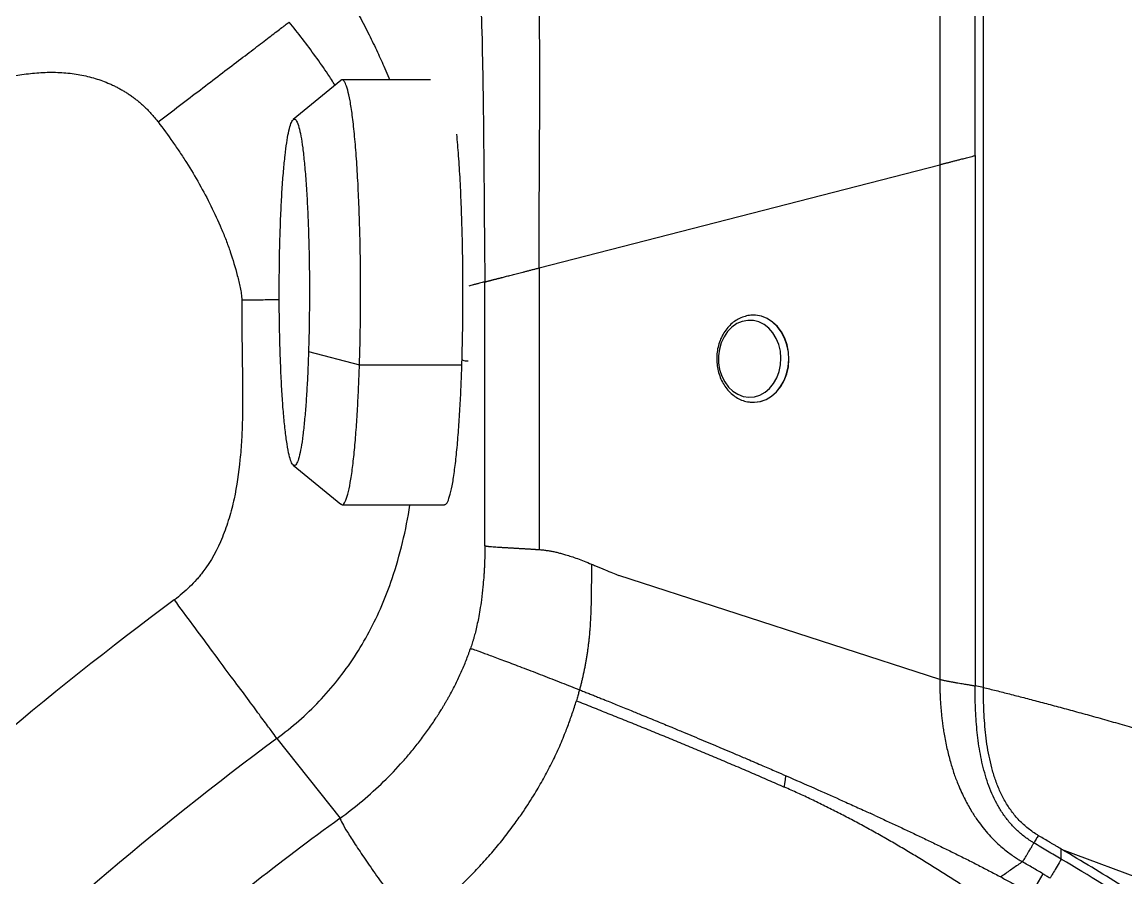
# Model space of a CAD drawing. Extents: x 398 to 508, y 623 to 782.
# Drawn here: x 478.29 to 490.96, y 679.11 to 688.94 of the extents above; entities that cross this region are included whole.
import ezdxf

# ---------------------------------------------------------------- set-up
doc = ezdxf.new("R2010")
doc.units = 0
doc.header["$MEASUREMENT"] = 0
doc.layers.add('GEOMETRY', color=2, linetype='Continuous', lineweight=25)

msp = doc.modelspace()

# ---------------------------------------------------------------- linework, layer by layer
at = {"layer": 'GEOMETRY'}
for p, q in [((489.233, 687.408), (489.233, 696.751)), ((489.328, 681.3), (489.328, 696.81)), ((481.95, 688.271), (481.405, 687.822)), ((482.981, 688.277), (481.965, 688.277)), ((489.233, 687.408), (489.233, 681.317)), ((484.228, 686.118), (488.827, 687.303)), ((488.827, 687.303), (488.827, 681.392)), ((484.228, 686.118), (484.228, 682.883)), ((483.605, 682.927), (483.605, 685.957)), ((486.689, 685.575), (486.687, 685.575)), ((481.58, 685.157), (482.165, 685.003)), ((482.165, 685.003), (483.341, 685.003)), ((486.663, 684.575), (486.687, 684.575)), ((486.687, 684.575), (486.689, 684.575)), ((481.405, 683.852), (481.95, 683.404)), ((481.965, 683.397), (483.141, 683.397)), ((488.827, 681.392), (485.143, 682.586)), ((489.328, 681.3), (489.233, 681.317)), ((481.218, 680.714), (481.942, 679.797)), ((488.082, 679.829), (488.028, 679.854)), ((490.222, 679.443), (494.065, 678.012)), ((490.222, 679.327), (490.222, 679.443)), ((490.012, 679.159), (489.878, 678.929))]:
    msp.add_line(p, q, dxfattribs=at)
at = {"layer": 'GEOMETRY', "flags": 128}
for points in [[(486.351, 685.328), (486.318, 685.259), (486.297, 685.185), (486.286, 685.107), (486.288, 685.027), (486.3, 684.95), (486.324, 684.876), (486.358, 684.809), (486.401, 684.75), (486.452, 684.702), (486.509, 684.666), (486.571, 684.642), (486.635, 684.633), (486.699, 684.638), (486.762, 684.657), (486.821, 684.689), (486.874, 684.734), (486.92, 684.79), (486.957, 684.855), (486.983, 684.927), (487, 685.003), (487.004, 685.082), (486.997, 685.161), (486.979, 685.237), (486.95, 685.308), (486.911, 685.371), (486.864, 685.424), (486.81, 685.467), (486.75, 685.497), (486.687, 685.513), (486.623, 685.515), (486.559, 685.503), (486.498, 685.478), (486.442, 685.439), (486.392, 685.388), (486.351, 685.328)], [(486.687, 684.575), (486.698, 684.575), (486.766, 684.584), (486.833, 684.608), (486.895, 684.644), (486.951, 684.694), (487, 684.754), (487.039, 684.823), (487.069, 684.9), (487.087, 684.982), (487.094, 685.066), (487.09, 685.151), (487.073, 685.233), (487.046, 685.311), (487.008, 685.382), (486.961, 685.444), (486.907, 685.496), (486.845, 685.535), (486.78, 685.562), (486.711, 685.574), (486.686, 685.575)], [(486.689, 684.575), (486.699, 684.575), (486.768, 684.584), (486.834, 684.608), (486.896, 684.644), (486.953, 684.694), (487.001, 684.754), (487.041, 684.823), (487.07, 684.9), (487.089, 684.982), (487.096, 685.066), (487.091, 685.151), (487.075, 685.233), (487.047, 685.311), (487.01, 685.382), (486.963, 685.444), (486.908, 685.496), (486.847, 685.535), (486.781, 685.562), (486.713, 685.574), (486.689, 685.575)]]:
    msp.add_lwpolyline(points, dxfattribs=at)
at = {"layer": 'GEOMETRY'}
for radius, end in [(40.06, 142.2695), (38.08, 142.3602)]:
    msp.add_arc((503.884, 650.114), radius, 126.5278, end, dxfattribs=at)
for points, knots in [([(488.827, 696.507), (488.827, 696.501), (488.827, 696.495), (488.827, 696.447), (488.827, 696.358), (488.827, 696.172), (488.827, 696.028), (488.827, 695.74), (488.827, 695.549), (488.827, 694.973), (488.827, 694.59), (488.827, 693.823), (488.827, 693.44), (488.827, 692.673), (488.827, 692.289), (488.827, 691.522), (488.827, 691.139), (488.827, 690.371), (488.827, 689.988), (488.827, 689.221), (488.827, 688.837), (488.827, 688.262), (488.827, 688.07), (488.827, 687.783), (488.827, 687.615), (488.827, 687.447), (488.827, 687.351), (488.827, 687.327), (488.827, 687.303)], [0, 0, 0, 0, 0.001953, 0.001953, 0.015625, 0.03125, 0.0625, 0.0625, 0.125, 0.125, 0.25, 0.25, 0.375, 0.375, 0.5, 0.5, 0.625, 0.625, 0.75, 0.75, 0.875, 0.875, 0.9375, 0.9375, 0.96875, 0.992188, 0.992188, 1, 1, 1, 1]), ([(482.589, 694.914), (482.595, 694.897), (482.608, 694.865), (482.627, 694.816), (482.645, 694.768), (482.663, 694.72), (482.68, 694.672), (482.698, 694.623), (482.715, 694.576), (482.731, 694.528), (482.748, 694.48), (482.764, 694.433), (482.78, 694.386), (482.795, 694.339), (482.811, 694.292), (482.826, 694.245), (482.84, 694.199), (482.855, 694.152), (482.869, 694.106), (482.883, 694.06), (482.897, 694.015), (482.91, 693.969), (482.923, 693.924), (482.957, 693.806), (483.009, 693.615), (483.076, 693.348), (483.137, 693.076), (483.199, 692.779), (483.259, 692.454), (483.316, 692.1), (483.368, 691.733), (483.414, 691.354), (483.453, 690.963), (483.491, 690.513), (483.525, 689.998), (483.551, 689.444), (483.57, 688.863), (483.581, 688.353), (483.587, 687.915), (483.59, 687.61), (483.592, 687.379), (483.594, 687.221), (483.595, 687.099), (483.595, 686.992), (483.596, 686.875), (483.597, 686.761), (483.598, 686.65), (483.599, 686.542), (483.6, 686.437), (483.601, 686.335), (483.602, 686.236), (483.603, 686.141), (483.604, 686.048), (483.604, 685.987), (483.605, 685.957)], [0, 0, 0, 0, 0.0058792, 0.0117259, 0.0175403, 0.0233224, 0.0290724, 0.0347904, 0.0404763, 0.0461304, 0.0517528, 0.0573435, 0.0629027, 0.0684304, 0.0739268, 0.079392, 0.0848259, 0.0902287, 0.0956004, 0.1009411, 0.1062507, 0.1115295, 0.1167773, 0.1219941, 0.1521652, 0.1826568, 0.2134742, 0.2446281, 0.2829854, 0.3225319, 0.3632786, 0.4052485, 0.4484507, 0.4928852, 0.5540346, 0.6188731, 0.6759055, 0.745805, 0.7872938, 0.8207772, 0.8462459, 0.8636847, 0.87308, 0.8862845, 0.8991577, 0.911699, 0.9239077, 0.9357835, 0.9473259, 0.9585347, 0.9694075, 0.9799406, 0.9901346, 1, 1, 1, 1]), ([(476.945, 694.664), (477.041, 694.58), (477.235, 694.41), (477.54, 694.139), (477.852, 693.857), (478.171, 693.565), (478.487, 693.272), (478.805, 692.972), (479.103, 692.687), (479.368, 692.43), (479.598, 692.203), (479.812, 691.988), (480.016, 691.779), (480.222, 691.565), (480.426, 691.346), (480.572, 691.186), (480.656, 691.091), (480.683, 691.061), (480.71, 691.03), (480.738, 690.998), (480.765, 690.967), (480.795, 690.933), (480.837, 690.885), (480.894, 690.818), (480.962, 690.738), (481.033, 690.653), (481.099, 690.572), (481.169, 690.486), (481.243, 690.393), (481.328, 690.284), (481.41, 690.176), (481.483, 690.078), (481.54, 689.999), (481.587, 689.933), (481.624, 689.881), (481.654, 689.838), (481.682, 689.798), (481.703, 689.767), (481.722, 689.738), (481.745, 689.704), (481.826, 689.581), (481.938, 689.405), (482.066, 689.188), (482.173, 688.996), (482.274, 688.802), (482.37, 688.602), (482.444, 688.436), (482.489, 688.329), (482.507, 688.285), (482.51, 688.277)], [0, 0, 0, 0, 0.045047, 0.091389, 0.144145, 0.193712, 0.243465, 0.295982, 0.347509, 0.388138, 0.425765, 0.460401, 0.494577, 0.52794, 0.564436, 0.599153, 0.60388, 0.60865, 0.613461, 0.618314, 0.623209, 0.628147, 0.633983, 0.645713, 0.659028, 0.670675, 0.68449, 0.695617, 0.709386, 0.725915, 0.744078, 0.757166, 0.768616, 0.778429, 0.785266, 0.791037, 0.796807, 0.802576, 0.80421, 0.809055, 0.816775, 0.855943, 0.882239, 0.905404, 0.933297, 0.959204, 0.983139, 0.997164, 1, 1, 1, 1]), ([(484.228, 686.118), (484.228, 686.139), (484.228, 686.161), (484.228, 686.248), (484.228, 686.399), (484.228, 686.55), (484.229, 686.81), (484.23, 686.982), (484.233, 687.501), (484.235, 687.847), (484.236, 688.539), (484.234, 688.885), (484.224, 689.576), (484.215, 689.922), (484.186, 690.613), (484.166, 690.958), (484.111, 691.648), (484.076, 691.992), (483.985, 692.676), (483.93, 693.016), (483.83, 693.522), (483.793, 693.69), (483.734, 693.94), (483.703, 694.064), (483.661, 694.224), (483.64, 694.301), (483.629, 694.342), (483.627, 694.348), (483.626, 694.353)], [0, 0, 0, 0, 0.007812, 0.007812, 0.03125, 0.0625, 0.0625, 0.125, 0.125, 0.25, 0.25, 0.375, 0.375, 0.5, 0.5, 0.625, 0.625, 0.75, 0.75, 0.875, 0.875, 0.9375, 0.9375, 0.96875, 0.984375, 0.998047, 0.998047, 1, 1, 1, 1]), ([(479.853, 687.794), (479.935, 687.857), (480.018, 687.92), (480.18, 688.044), (480.26, 688.105), (480.417, 688.224), (480.493, 688.282), (480.64, 688.394), (480.711, 688.448), (480.845, 688.55), (480.908, 688.598), (481.025, 688.688), (481.079, 688.729), (481.178, 688.804), (481.222, 688.838), (481.298, 688.896), (481.331, 688.921), (481.358, 688.941)], [0, 0, 0, 0, 0.125, 0.125, 0.25, 0.25, 0.375, 0.375, 0.5, 0.5, 0.625, 0.625, 0.75, 0.75, 0.875, 0.875, 1, 1, 1, 1]), ([(481.884, 688.217), (481.857, 688.259), (481.787, 688.372), (481.661, 688.548), (481.513, 688.748), (481.409, 688.878), (481.358, 688.942)], [0, 0, 0, 0, 0.166985, 0.44484, 0.726097, 1, 1, 1, 1]), ([(477.019, 687.792), (477.029, 687.799), (477.05, 687.814), (477.081, 687.836), (477.113, 687.858), (477.145, 687.879), (477.176, 687.9), (477.208, 687.92), (477.241, 687.94), (477.273, 687.959), (477.305, 687.978), (477.338, 687.997), (477.37, 688.015), (477.403, 688.033), (477.436, 688.05), (477.469, 688.067), (477.503, 688.084), (477.536, 688.1), (477.57, 688.116), (477.603, 688.131), (477.637, 688.146), (477.671, 688.16), (477.705, 688.174), (477.74, 688.188), (477.828, 688.221), (477.97, 688.269), (478.167, 688.319), (478.362, 688.351), (478.556, 688.367), (478.747, 688.365), (478.933, 688.344), (479.11, 688.304), (479.237, 688.259), (479.32, 688.223), (479.362, 688.203), (479.403, 688.182), (479.443, 688.159), (479.482, 688.136), (479.52, 688.111), (479.558, 688.085), (479.594, 688.057), (479.63, 688.029), (479.664, 687.999), (479.698, 687.968), (479.731, 687.936), (479.763, 687.902), (479.794, 687.867), (479.824, 687.832), (479.844, 687.807), (479.853, 687.794)], [0, 0, 0, 0, 0.012268, 0.024494, 0.036681, 0.04883, 0.060943, 0.07302, 0.085065, 0.097078, 0.109061, 0.121015, 0.132943, 0.144846, 0.156725, 0.168582, 0.18042, 0.192239, 0.204041, 0.215829, 0.227603, 0.239366, 0.251119, 0.262864, 0.274602, 0.341422, 0.405985, 0.46869, 0.529973, 0.591739, 0.651029, 0.708504, 0.764892, 0.779768, 0.794547, 0.809243, 0.823871, 0.838448, 0.85299, 0.867512, 0.882032, 0.896564, 0.911126, 0.925733, 0.940402, 0.955148, 0.969986, 0.984932, 1, 1, 1, 1]), ([(482.165, 685.003), (482.168, 685.089), (482.173, 685.267), (482.177, 685.552), (482.179, 685.856), (482.177, 686.173), (482.171, 686.497), (482.161, 686.818), (482.147, 687.126), (482.129, 687.411), (482.107, 687.663), (482.083, 687.876), (482.058, 688.044), (482.031, 688.166), (482.004, 688.244), (481.978, 688.277), (481.96, 688.283), (481.951, 688.271), (481.95, 688.27)], [0, 0, 0, 0, 0.056064, 0.11547, 0.178075, 0.243621, 0.311726, 0.381885, 0.453483, 0.525824, 0.598164, 0.669762, 0.739921, 0.808026, 0.873572, 0.936177, 0.995584, 1, 1, 1, 1]), ([(479.853, 687.794), (479.911, 687.719), (479.967, 687.642), (480.049, 687.525), (480.076, 687.486), (480.129, 687.407), (480.155, 687.367), (480.282, 687.166), (480.375, 687), (480.502, 686.745), (480.542, 686.658), (480.598, 686.526), (480.616, 686.482), (480.65, 686.393), (480.666, 686.348), (480.712, 686.213), (480.739, 686.122), (480.769, 686.007), (480.774, 685.984), (480.785, 685.938), (480.791, 685.915), (480.8, 685.868), (480.805, 685.845), (480.81, 685.809), (480.811, 685.798), (480.813, 685.774), (480.814, 685.761), (480.814, 685.749)], [0, 0, 0, 0, 0.125, 0.125, 0.1875, 0.1875, 0.25, 0.25, 0.5, 0.5, 0.625, 0.625, 0.6875, 0.6875, 0.75, 0.75, 0.875, 0.875, 0.90625, 0.90625, 0.9375, 0.9375, 0.96875, 0.96875, 0.984375, 0.984375, 1, 1, 1, 1]), ([(481.58, 685.157), (481.582, 685.227), (481.587, 685.372), (481.59, 685.604), (481.591, 685.852), (481.59, 686.111), (481.585, 686.376), (481.577, 686.638), (481.565, 686.889), (481.551, 687.121), (481.533, 687.327), (481.514, 687.5), (481.493, 687.637), (481.469, 687.743), (481.445, 687.81), (481.419, 687.834), (481.395, 687.817), (481.372, 687.763), (481.35, 687.677), (481.329, 687.558), (481.311, 687.412), (481.293, 687.233), (481.277, 687.021), (481.264, 686.782), (481.254, 686.52), (481.247, 686.245), (481.244, 685.964), (481.244, 685.686), (481.247, 685.419), (481.254, 685.169), (481.263, 684.927), (481.274, 684.7), (481.289, 684.486), (481.307, 684.295), (481.328, 684.125), (481.351, 683.994), (481.374, 683.903), (481.398, 683.853), (481.423, 683.841), (481.448, 683.871), (481.472, 683.941), (481.495, 684.048), (481.516, 684.189), (481.534, 684.357), (481.55, 684.543), (481.563, 684.742), (481.573, 684.946), (481.578, 685.088), (481.58, 685.157)], [0, 0, 0, 0, 0.017771, 0.036602, 0.056447, 0.077224, 0.098812, 0.121051, 0.143746, 0.166677, 0.189607, 0.212303, 0.234542, 0.25613, 0.280946, 0.304395, 0.326354, 0.34746, 0.369925, 0.38977, 0.410547, 0.432135, 0.454374, 0.477069, 0.5, 0.522931, 0.545626, 0.567865, 0.589453, 0.61023, 0.630075, 0.65254, 0.673646, 0.695605, 0.719054, 0.74387, 0.765458, 0.787697, 0.810393, 0.833323, 0.856254, 0.878949, 0.901188, 0.922776, 0.943553, 0.963398, 0.982229, 1, 1, 1, 1]), ([(483.341, 685.003), (483.343, 685.089), (483.348, 685.267), (483.353, 685.552), (483.354, 685.856), (483.352, 686.173), (483.346, 686.497), (483.336, 686.819), (483.322, 687.126), (483.305, 687.412), (483.29, 687.574), (483.283, 687.654)], [0, 0, 0, 0, 0.093879, 0.193356, 0.298189, 0.407947, 0.521989, 0.639471, 0.759363, 0.880497, 1, 1, 1, 1]), ([(488.827, 687.303), (488.831, 687.304), (488.84, 687.307), (488.854, 687.31), (488.868, 687.314), (488.883, 687.318), (488.899, 687.322), (488.914, 687.326), (488.931, 687.33), (488.947, 687.334), (488.965, 687.339), (488.983, 687.344), (489.001, 687.348), (489.019, 687.353), (489.039, 687.358), (489.059, 687.363), (489.082, 687.369), (489.108, 687.376), (489.136, 687.383), (489.166, 687.391), (489.198, 687.399), (489.221, 687.405), (489.233, 687.408)], [0, 0, 0, 0, 0.037481, 0.075701, 0.11466, 0.15436, 0.1948, 0.235981, 0.277903, 0.320566, 0.363972, 0.408119, 0.453008, 0.498641, 0.543078, 0.592724, 0.64758, 0.707645, 0.77292, 0.843404, 0.919097, 1, 1, 1, 1]), ([(483.605, 685.957), (483.606, 685.958), (483.607, 685.958), (483.61, 685.959), (483.613, 685.959), (483.616, 685.96), (483.62, 685.961), (483.625, 685.962), (483.629, 685.964), (483.635, 685.965), (483.64, 685.966), (483.646, 685.968), (483.652, 685.97), (483.659, 685.971), (483.666, 685.973), (483.674, 685.975), (483.682, 685.977), (483.69, 685.979), (483.699, 685.982), (483.708, 685.984), (483.718, 685.987), (483.728, 685.989), (483.738, 685.992), (483.749, 685.995), (483.76, 685.997), (483.772, 686), (483.784, 686.004), (483.799, 686.008), (483.819, 686.012), (483.842, 686.019), (483.867, 686.025), (483.893, 686.032), (483.92, 686.039), (483.949, 686.046), (483.979, 686.054), (484.011, 686.062), (484.043, 686.07), (484.078, 686.079), (484.113, 686.088), (484.15, 686.098), (484.188, 686.108), (484.214, 686.114), (484.228, 686.118)], [0, 0, 0, 0, 0.018649, 0.037333, 0.056053, 0.074808, 0.0936, 0.112428, 0.131293, 0.150196, 0.169136, 0.188114, 0.20713, 0.226184, 0.245277, 0.26441, 0.283582, 0.302793, 0.322045, 0.341336, 0.360669, 0.380042, 0.399457, 0.418913, 0.438411, 0.457951, 0.477534, 0.497159, 0.53069, 0.564583, 0.59884, 0.633462, 0.668449, 0.703804, 0.739527, 0.77562, 0.812083, 0.848919, 0.886127, 0.923709, 0.961667, 1, 1, 1, 1]), ([(483.605, 685.957), (483.598, 685.956), (483.583, 685.952), (483.558, 685.945), (483.536, 685.939), (483.518, 685.935), (483.505, 685.932), (483.494, 685.929), (483.482, 685.926), (483.457, 685.919), (483.437, 685.914), (483.42, 685.91)], [0, 0, 0, 0, 0.11062, 0.245947, 0.406, 0.473204, 0.538543, 0.603141, 0.666995, 0.730102, 1, 1, 1, 1]), ([(480.814, 685.749), (480.814, 685.672), (480.814, 685.596), (480.814, 685.443), (480.815, 685.367), (480.818, 685.137), (480.821, 684.984), (480.824, 684.679), (480.825, 684.526), (480.819, 684.296), (480.816, 684.22), (480.807, 684.067), (480.801, 683.991), (480.779, 683.764), (480.757, 683.614), (480.709, 683.391), (480.69, 683.317), (480.657, 683.206), (480.645, 683.17), (480.62, 683.097), (480.606, 683.061), (480.534, 682.884), (480.462, 682.75), (480.357, 682.612), (480.345, 682.596), (480.32, 682.567), (480.308, 682.552), (480.27, 682.509), (480.243, 682.481), (480.161, 682.401), (480.102, 682.351), (480.04, 682.305)], [0, 0, 0, 0, 0.0625, 0.0625, 0.125, 0.125, 0.25, 0.25, 0.375, 0.375, 0.4375, 0.4375, 0.5, 0.5, 0.625, 0.625, 0.6875, 0.6875, 0.71875, 0.71875, 0.75, 0.75, 0.875, 0.875, 0.890625, 0.890625, 0.90625, 0.90625, 0.9375, 0.9375, 1, 1, 1, 1]), ([(481.244, 685.75), (481.183, 685.75), (481.042, 685.749), (480.897, 685.749), (480.814, 685.749)], [0, 0, 0, 0, 0.430821, 1, 1, 1, 1]), ([(486.686, 685.574), (486.682, 685.574), (486.656, 685.576), (486.609, 685.567), (486.544, 685.547), (486.484, 685.515), (486.429, 685.472), (486.379, 685.419), (486.352, 685.377), (486.339, 685.356)], [0, 0, 0, 0, 0.025626, 0.186476, 0.347078, 0.508126, 0.670196, 0.833536, 1, 1, 1, 1]), ([(486.339, 685.356), (486.332, 685.343), (486.314, 685.309), (486.29, 685.247), (486.272, 685.17), (486.265, 685.091), (486.268, 685.012), (486.282, 684.933), (486.306, 684.859), (486.339, 684.789), (486.382, 684.727), (486.433, 684.673), (486.49, 684.63), (486.552, 684.599), (486.61, 684.58), (486.647, 684.578), (486.662, 684.577)], [0, 0, 0, 0, 0.0421019, 0.1177844, 0.1936235, 0.2696164, 0.3457225, 0.4219271, 0.4982182, 0.5745601, 0.6508694, 0.7269993, 0.8027496, 0.8779167, 0.9523795, 1, 1, 1, 1]), ([(481.95, 683.409), (481.957, 683.403), (481.975, 683.39), (482.002, 683.427), (482.032, 683.512), (482.06, 683.644), (482.086, 683.817), (482.108, 684.022), (482.128, 684.251), (482.143, 684.495), (482.156, 684.745), (482.162, 684.918), (482.165, 685.003)], [0, 0, 0, 0, 0.078897, 0.190293, 0.301688, 0.411941, 0.519978, 0.624851, 0.725785, 0.82219, 0.913669, 1, 1, 1, 1]), ([(483.141, 683.402), (483.143, 683.4), (483.155, 683.393), (483.178, 683.429), (483.208, 683.511), (483.236, 683.644), (483.261, 683.817), (483.284, 684.022), (483.303, 684.251), (483.319, 684.495), (483.332, 684.745), (483.338, 684.918), (483.341, 685.003)], [0, 0, 0, 0, 0.024864, 0.142794, 0.260724, 0.377445, 0.491819, 0.602845, 0.709699, 0.811759, 0.908604, 1, 1, 1, 1]), ([(483.342, 685.063), (483.345, 685.061), (483.354, 685.057), (483.378, 685.052), (483.401, 685.05), (483.411, 685.051), (483.413, 685.051)], [0, 0, 0, 0, 0.170335, 0.57614, 0.951056, 1, 1, 1, 1]), ([(481.218, 680.714), (481.303, 680.78), (481.473, 680.912), (481.705, 681.137), (481.92, 681.383), (482.112, 681.65), (482.282, 681.938), (482.426, 682.238), (482.557, 682.579), (482.663, 682.965), (482.725, 683.25), (482.742, 683.395), (482.742, 683.397)], [0, 0, 0, 0, 0.101395, 0.202972, 0.304325, 0.409126, 0.514347, 0.619653, 0.72457, 0.861129, 0.998169, 1, 1, 1, 1]), ([(483.605, 682.927), (483.605, 682.916), (483.605, 682.892), (483.604, 682.855), (483.604, 682.818), (483.603, 682.779), (483.602, 682.739), (483.6, 682.698), (483.598, 682.656), (483.595, 682.61), (483.59, 682.543), (483.582, 682.44), (483.568, 682.316), (483.549, 682.195), (483.532, 682.097), (483.514, 682.013), (483.497, 681.939), (483.482, 681.881), (483.469, 681.838), (483.46, 681.806), (483.45, 681.776), (483.443, 681.756), (483.44, 681.746)], [0, 0, 0, 0, 0.028888, 0.058753, 0.08959, 0.121394, 0.15416, 0.187879, 0.222541, 0.258135, 0.301582, 0.386424, 0.512038, 0.608052, 0.689693, 0.757296, 0.823729, 0.881506, 0.912037, 0.941942, 0.971251, 1, 1, 1, 1]), ([(483.605, 682.927), (483.605, 682.927), (483.607, 682.927), (483.61, 682.926), (483.614, 682.925), (483.618, 682.924), (483.625, 682.923), (483.632, 682.922), (483.642, 682.921), (483.654, 682.919), (483.672, 682.918), (483.697, 682.916), (483.73, 682.913), (483.763, 682.911), (483.791, 682.909), (483.814, 682.908), (483.832, 682.907), (483.844, 682.906), (483.85, 682.906)], [0, 0, 0, 0, 0.0299983, 0.0644915, 0.1034796, 0.1469625, 0.1949402, 0.2474126, 0.3043798, 0.3658416, 0.431798, 0.5589373, 0.6732783, 0.7748201, 0.8635618, 0.9099241, 0.9554035, 1, 1, 1, 1]), ([(483.85, 682.906), (483.855, 682.906), (483.864, 682.905), (483.877, 682.904), (483.89, 682.903), (483.904, 682.903), (483.917, 682.902), (483.931, 682.901), (483.945, 682.9), (483.958, 682.9), (483.972, 682.899), (483.985, 682.898), (483.999, 682.897), (484.013, 682.896), (484.026, 682.896), (484.04, 682.895), (484.053, 682.894), (484.066, 682.893), (484.08, 682.892), (484.093, 682.892), (484.106, 682.891), (484.119, 682.89), (484.131, 682.889), (484.144, 682.888), (484.156, 682.888), (484.169, 682.887), (484.181, 682.886), (484.193, 682.885), (484.204, 682.884), (484.216, 682.884), (484.224, 682.883), (484.228, 682.883)], [0, 0, 0, 0, 0.043215, 0.085806, 0.127774, 0.169117, 0.209837, 0.249933, 0.289405, 0.328253, 0.366477, 0.404078, 0.441055, 0.477408, 0.513137, 0.548243, 0.582725, 0.616583, 0.649818, 0.682429, 0.714416, 0.74578, 0.77652, 0.806637, 0.836131, 0.865001, 0.893247, 0.92087, 0.94787, 0.974247, 1, 1, 1, 1]), ([(484.228, 682.883), (484.234, 682.882), (484.248, 682.881), (484.269, 682.879), (484.289, 682.877), (484.31, 682.874), (484.332, 682.871), (484.353, 682.867), (484.375, 682.863), (484.397, 682.859), (484.419, 682.854), (484.441, 682.849), (484.463, 682.843), (484.486, 682.837), (484.509, 682.831), (484.546, 682.82), (484.599, 682.803), (484.669, 682.779), (484.746, 682.749), (484.8, 682.728), (484.828, 682.716)], [0, 0, 0, 0, 0.033085, 0.066549, 0.100398, 0.13464, 0.16928, 0.204327, 0.239785, 0.275661, 0.31196, 0.348689, 0.385852, 0.423454, 0.461502, 0.499999, 0.606984, 0.725941, 0.856931, 1, 1, 1, 1]), ([(484.828, 682.716), (484.828, 682.71), (484.828, 682.697), (484.828, 682.678), (484.828, 682.66), (484.828, 682.641), (484.828, 682.622), (484.828, 682.604), (484.828, 682.585), (484.828, 682.566), (484.828, 682.548), (484.828, 682.53), (484.828, 682.511), (484.827, 682.493), (484.827, 682.475), (484.827, 682.456), (484.827, 682.438), (484.827, 682.42), (484.827, 682.402), (484.827, 682.384), (484.826, 682.366), (484.826, 682.348), (484.826, 682.33), (484.825, 682.289), (484.823, 682.225), (484.82, 682.137), (484.815, 682.046), (484.81, 681.967), (484.805, 681.902), (484.8, 681.853), (484.794, 681.804), (484.788, 681.756), (484.782, 681.709), (484.775, 681.663), (484.767, 681.618), (484.76, 681.573), (484.751, 681.529), (484.742, 681.485), (484.733, 681.442), (484.723, 681.399), (484.713, 681.356), (484.702, 681.314), (484.695, 681.286), (484.691, 681.272)], [0, 0, 0, 0, 0.0113227, 0.0226224, 0.0339029, 0.0451684, 0.0564229, 0.0676704, 0.0789151, 0.0901612, 0.1014127, 0.1126741, 0.1239494, 0.135243, 0.1465591, 0.1579015, 0.1692739, 0.1806798, 0.1921227, 0.2036059, 0.2151323, 0.2267051, 0.2383269, 0.2500005, 0.3061659, 0.3664694, 0.4310575, 0.4999816, 0.5377294, 0.5748347, 0.6112895, 0.6470879, 0.6822338, 0.716748, 0.7506507, 0.7839532, 0.8166581, 0.8487519, 0.8802243, 0.911071, 0.9412968, 0.970925, 1, 1, 1, 1]), ([(484.828, 682.716), (484.844, 682.71), (484.896, 682.688), (484.978, 682.654), (485.066, 682.616), (485.119, 682.596), (485.143, 682.586)], [0, 0, 0, 0, 0.1523231, 0.4999914, 0.7755051, 1, 1, 1, 1]), ([(481.218, 680.714), (481.209, 680.727), (481.192, 680.749), (481.148, 680.809), (481.12, 680.847), (481.052, 680.939), (481.012, 680.992), (480.924, 681.112), (480.874, 681.179), (480.767, 681.323), (480.709, 681.401), (480.587, 681.566), (480.523, 681.653), (480.39, 681.832), (480.321, 681.925), (480.182, 682.114), (480.111, 682.21), (480.04, 682.305)], [0, 0, 0, 0, 0.125, 0.125, 0.25, 0.25, 0.375, 0.375, 0.5, 0.5, 0.625, 0.625, 0.75, 0.75, 0.875, 0.875, 1, 1, 1, 1]), ([(481.942, 679.797), (482.031, 679.861), (482.204, 679.996), (482.445, 680.215), (482.631, 680.409), (482.768, 680.571), (482.85, 680.674), (482.913, 680.758), (482.958, 680.821), (483.003, 680.885), (483.038, 680.939), (483.063, 680.976), (483.076, 680.998), (483.085, 681.011), (483.095, 681.027), (483.108, 681.049), (483.127, 681.08), (483.146, 681.113), (483.165, 681.145), (483.184, 681.178), (483.221, 681.243), (483.273, 681.342), (483.335, 681.476), (483.382, 681.588), (483.412, 681.667), (483.428, 681.712), (483.436, 681.735), (483.44, 681.746)], [0, 0, 0, 0, 0.125, 0.25, 0.375, 0.4375, 0.5, 0.53125, 0.5625, 0.59375, 0.625, 0.640625, 0.648438, 0.65625, 0.660156, 0.671875, 0.6875, 0.703125, 0.71875, 0.734375, 0.75, 0.8125, 0.875, 0.9375, 0.96875, 0.984375, 1, 1, 1, 1]), ([(483.44, 681.746), (483.448, 681.744), (483.478, 681.735), (483.566, 681.704), (483.695, 681.657), (483.859, 681.595), (484.02, 681.534), (484.159, 681.481), (484.266, 681.439), (484.375, 681.397), (484.484, 681.354), (484.59, 681.312), (484.658, 681.285), (484.691, 681.272)], [0, 0, 0, 0, 0.125, 0.25, 0.375, 0.5, 0.625, 0.6875, 0.75, 0.8125, 0.875, 0.9375, 1, 1, 1, 1]), ([(488.827, 681.392), (488.831, 681.391), (488.84, 681.389), (488.854, 681.386), (488.869, 681.382), (488.883, 681.379), (488.899, 681.376), (488.915, 681.373), (488.931, 681.37), (488.948, 681.367), (488.965, 681.364), (488.983, 681.36), (489.001, 681.357), (489.024, 681.353), (489.052, 681.348), (489.083, 681.343), (489.112, 681.338), (489.139, 681.333), (489.156, 681.331), (489.164, 681.329)], [0, 0, 0, 0, 0.045154, 0.091093, 0.137817, 0.185327, 0.233622, 0.282703, 0.33257, 0.383223, 0.434662, 0.486887, 0.539899, 0.593697, 0.688861, 0.777074, 0.858335, 0.932643, 1, 1, 1, 1]), ([(488.827, 681.392), (488.827, 681.379), (488.827, 681.353), (488.827, 681.313), (488.828, 681.27), (488.83, 681.224), (488.832, 681.176), (488.835, 681.125), (488.839, 681.071), (488.844, 681.014), (488.85, 680.955), (488.858, 680.894), (488.866, 680.83), (488.882, 680.731), (488.908, 680.601), (488.947, 680.448), (488.99, 680.308), (489.045, 680.163), (489.111, 680.019), (489.187, 679.883), (489.257, 679.775), (489.325, 679.685), (489.391, 679.607), (489.46, 679.536), (489.526, 679.475), (489.588, 679.424), (489.644, 679.382), (489.694, 679.347), (489.737, 679.319), (489.764, 679.304), (489.776, 679.297)], [0, 0, 0, 0, 0.015571, 0.032269, 0.0501, 0.069067, 0.089174, 0.11042, 0.132803, 0.156318, 0.180958, 0.206711, 0.233567, 0.261509, 0.331813, 0.397389, 0.458288, 0.514606, 0.590678, 0.655357, 0.7086, 0.750445, 0.795608, 0.836734, 0.873869, 0.907042, 0.936258, 0.961506, 0.982763, 1, 1, 1, 1]), ([(489.164, 681.329), (489.17, 681.328), (489.18, 681.326), (489.195, 681.324), (489.209, 681.322), (489.221, 681.319), (489.229, 681.318), (489.233, 681.317)], [0, 0, 0, 0, 0.239806, 0.459709, 0.659708, 0.839805, 1, 1, 1, 1]), ([(489.908, 679.513), (489.899, 679.518), (489.881, 679.529), (489.846, 679.552), (489.786, 679.595), (489.706, 679.663), (489.62, 679.756), (489.544, 679.857), (489.48, 679.966), (489.407, 680.117), (489.338, 680.316), (489.293, 680.522), (489.268, 680.688), (489.254, 680.813), (489.244, 680.939), (489.237, 681.065), (489.234, 681.17), (489.233, 681.244), (489.233, 681.286), (489.233, 681.307), (489.233, 681.317)], [0, 0, 0, 0, 0.015625, 0.03125, 0.0625, 0.125, 0.1875, 0.25, 0.3125, 0.375, 0.5, 0.625, 0.6875, 0.75, 0.8125, 0.875, 0.9375, 0.96875, 0.984375, 1, 1, 1, 1]), ([(489.328, 681.3), (489.352, 681.294), (489.401, 681.282), (489.475, 681.263), (489.551, 681.244), (489.629, 681.224), (489.71, 681.203), (489.792, 681.182), (489.877, 681.16), (489.963, 681.137), (490.052, 681.114), (490.142, 681.089), (490.234, 681.065), (490.328, 681.039), (490.423, 681.013), (490.52, 680.987), (490.619, 680.959), (490.719, 680.931), (490.82, 680.902), (490.923, 680.873), (491.027, 680.843), (491.132, 680.812), (491.238, 680.781), (491.345, 680.748), (491.453, 680.716), (491.562, 680.682), (491.672, 680.648), (491.808, 680.605), (491.966, 680.554), (492.141, 680.496), (492.306, 680.44), (492.462, 680.387), (492.608, 680.335), (492.745, 680.285), (492.874, 680.237), (492.994, 680.191), (493.106, 680.148), (493.211, 680.106), (493.309, 680.066), (493.4, 680.029), (493.484, 679.993), (493.562, 679.959), (493.611, 679.937), (493.635, 679.927)], [0, 0, 0, 0, 0.013066, 0.026625, 0.040677, 0.055222, 0.070261, 0.085792, 0.101817, 0.118335, 0.135347, 0.152851, 0.170849, 0.18934, 0.208324, 0.227801, 0.247772, 0.268236, 0.289193, 0.310643, 0.332586, 0.355023, 0.377953, 0.401376, 0.425292, 0.449702, 0.474604, 0.5, 0.543706, 0.58593, 0.626673, 0.665933, 0.703712, 0.740009, 0.774824, 0.808157, 0.840009, 0.870378, 0.899266, 0.926672, 0.952597, 0.977039, 1, 1, 1, 1]), ([(489.958, 679.599), (489.957, 679.6), (489.946, 679.606), (489.916, 679.625), (489.85, 679.671), (489.762, 679.745), (489.67, 679.849), (489.592, 679.962), (489.527, 680.084), (489.474, 680.212), (489.432, 680.343), (489.388, 680.522), (489.352, 680.749), (489.332, 681.024), (489.328, 681.208), (489.328, 681.3)], [0, 0, 0, 0, 0.0015787, 0.0172037, 0.0484537, 0.1109537, 0.1734537, 0.2359537, 0.2984537, 0.3609537, 0.4234537, 0.4859537, 0.6109537, 0.7359537, 0.8609537, 0.8609537, 0.8609537, 0.8609537]), ([(484.691, 681.272), (484.687, 681.256), (484.678, 681.225), (484.666, 681.183), (484.658, 681.157), (484.655, 681.147)], [0, 0, 0, 0, 0.015625, 0.03125, 0.04125704, 0.04125704, 0.04125704, 0.04125704]), ([(484.691, 681.272), (484.707, 681.266), (484.74, 681.253), (484.789, 681.233), (484.838, 681.214), (484.887, 681.194), (484.936, 681.174), (485.017, 681.142), (485.132, 681.095), (485.273, 681.038), (485.425, 680.976), (485.581, 680.912), (485.739, 680.846), (485.915, 680.773), (486.162, 680.67), (486.407, 680.567), (486.635, 680.469), (486.788, 680.404), (486.935, 680.34), (487.024, 680.301), (487.062, 680.285)], [0, 0, 0, 0, 0.021012, 0.042087, 0.063232, 0.084437, 0.105692, 0.127, 0.187421, 0.254002, 0.307008, 0.381012, 0.451753, 0.508023, 0.603293, 0.762025, 0.816018, 0.889034, 0.952694, 1, 1, 1, 1]), ([(482.783, 678.569), (482.795, 678.577), (482.817, 678.594), (482.851, 678.619), (482.885, 678.645), (482.918, 678.671), (482.951, 678.697), (482.984, 678.723), (483.016, 678.749), (483.049, 678.776), (483.081, 678.803), (483.113, 678.83), (483.145, 678.858), (483.176, 678.885), (483.207, 678.913), (483.238, 678.941), (483.269, 678.97), (483.3, 678.998), (483.33, 679.027), (483.36, 679.056), (483.39, 679.086), (483.459, 679.154), (483.564, 679.264), (483.701, 679.419), (483.832, 679.578), (483.946, 679.731), (484.063, 679.897), (484.154, 680.038), (484.229, 680.165), (484.279, 680.251), (484.326, 680.338), (484.386, 680.455), (484.456, 680.603), (484.516, 680.747), (484.557, 680.855), (484.583, 680.927), (484.609, 680.999), (484.633, 681.073), (484.648, 681.122), (484.655, 681.147)], [0, 0, 0, 0, 0.0125147, 0.0250222, 0.0375174, 0.0500073, 0.0624929, 0.0749754, 0.0874557, 0.0999351, 0.1124147, 0.1248954, 0.1373786, 0.1498651, 0.1623561, 0.1748528, 0.1873562, 0.1998674, 0.2123874, 0.2249175, 0.2374585, 0.2500117, 0.3124485, 0.3750074, 0.4374284, 0.5000023, 0.5500026, 0.624997, 0.6562484, 0.6874993, 0.7185948, 0.7500009, 0.8120774, 0.8749956, 0.8995952, 0.9243882, 0.9493818, 0.9745834, 1, 1, 1, 1]), ([(484.655, 681.147), (484.685, 681.135), (484.746, 681.111), (484.836, 681.074), (484.927, 681.038), (485.018, 681.001), (485.109, 680.965), (485.201, 680.928), (485.292, 680.891), (485.383, 680.854), (485.475, 680.817), (485.567, 680.779), (485.658, 680.742), (485.75, 680.704), (485.842, 680.666), (485.934, 680.628), (486.026, 680.59), (486.118, 680.551), (486.211, 680.513), (486.303, 680.474), (486.395, 680.435), (486.488, 680.396), (486.58, 680.356), (486.672, 680.316), (486.765, 680.277), (486.857, 680.236), (486.95, 680.196), (487.012, 680.169), (487.042, 680.155)], [0, 0, 0, 0, 0.038462, 0.076923, 0.115384, 0.153845, 0.192305, 0.230766, 0.269227, 0.307688, 0.346149, 0.384611, 0.423073, 0.461535, 0.499999, 0.53846, 0.576921, 0.615382, 0.653844, 0.692305, 0.730766, 0.769227, 0.807688, 0.846149, 0.884611, 0.923073, 0.961536, 1, 1, 1, 1]), ([(487.043, 680.155), (487.044, 680.166), (487.047, 680.182), (487.05, 680.204), (487.052, 680.22), (487.055, 680.236), (487.057, 680.253), (487.059, 680.269), (487.061, 680.28), (487.062, 680.285)], [0, 0, 0, 0, 0.25, 0.375, 0.5, 0.625, 0.75, 0.875, 1, 1, 1, 1]), ([(487.062, 680.285), (487.075, 680.279), (487.197, 680.226), (487.413, 680.131), (487.669, 680.017), (487.869, 679.927), (487.975, 679.878), (488.028, 679.854)], [0, 0, 0, 0, 0.039894, 0.37915, 0.671537, 0.832923, 1, 1, 1, 1]), ([(489.65, 678.644), (489.627, 678.661), (489.579, 678.694), (489.507, 678.744), (489.435, 678.793), (489.363, 678.842), (489.291, 678.89), (489.219, 678.938), (489.146, 678.986), (489.074, 679.034), (489.001, 679.081), (488.928, 679.128), (488.855, 679.174), (488.782, 679.22), (488.709, 679.266), (488.635, 679.311), (488.562, 679.356), (488.488, 679.401), (488.414, 679.445), (488.34, 679.488), (488.265, 679.532), (488.191, 679.574), (488.116, 679.617), (488.041, 679.658), (487.965, 679.7), (487.89, 679.741), (487.814, 679.781), (487.738, 679.821), (487.662, 679.86), (487.586, 679.899), (487.509, 679.937), (487.432, 679.975), (487.355, 680.012), (487.277, 680.049), (487.199, 680.085), (487.121, 680.12), (487.069, 680.144), (487.043, 680.155)], [0, 0, 0, 0, 0.028636, 0.057266, 0.08589, 0.114508, 0.14312, 0.171728, 0.200329, 0.228925, 0.257515, 0.286099, 0.314676, 0.343248, 0.371813, 0.400374, 0.428929, 0.45748, 0.486026, 0.514569, 0.543109, 0.571646, 0.600181, 0.628716, 0.657249, 0.685784, 0.71432, 0.742858, 0.7714, 0.799946, 0.828498, 0.857056, 0.885623, 0.914199, 0.942787, 0.971387, 1, 1, 1, 1]), ([(481.942, 679.797), (481.25, 679.293), (480.579, 678.767), (479.283, 677.671), (478.657, 677.101), (477.447, 675.919), (476.864, 675.306), (475.741, 674.037), (475.201, 673.381), (474.683, 672.703)], [0, 0, 0, 0, 0.25, 0.25, 0.5, 0.5, 0.75, 0.75, 1, 1, 1, 1]), ([(481.942, 679.797), (481.945, 679.785), (481.954, 679.765), (481.983, 679.711), (482.003, 679.676), (482.053, 679.595), (482.083, 679.547), (482.151, 679.443), (482.19, 679.386), (482.272, 679.266), (482.316, 679.202), (482.408, 679.072), (482.456, 679.006), (482.552, 678.875), (482.6, 678.81), (482.694, 678.685), (482.74, 678.625), (482.783, 678.569)], [0, 0, 0, 0, 0.125, 0.125, 0.25, 0.25, 0.375, 0.375, 0.5, 0.5, 0.625, 0.625, 0.75, 0.75, 0.875, 0.875, 1, 1, 1, 1]), ([(488.082, 679.829), (488.105, 679.818), (488.151, 679.797), (488.22, 679.765), (488.289, 679.733), (488.358, 679.701), (488.427, 679.669), (488.496, 679.636), (488.565, 679.604), (488.634, 679.571), (488.703, 679.538), (488.772, 679.505), (488.841, 679.471), (488.91, 679.438), (488.979, 679.404), (489.048, 679.37), (489.117, 679.335), (489.186, 679.301), (489.254, 679.266), (489.323, 679.23), (489.392, 679.195), (489.46, 679.159), (489.505, 679.135), (489.528, 679.123)], [0, 0, 0, 0, 0.047663, 0.095312, 0.14295, 0.190579, 0.238201, 0.285817, 0.333431, 0.381041, 0.428649, 0.476255, 0.52386, 0.571464, 0.619067, 0.666671, 0.714277, 0.761886, 0.809499, 0.857116, 0.904738, 0.952366, 1, 1, 1, 1]), ([(489.776, 679.297), (489.776, 679.297), (489.776, 679.297), (489.777, 679.298), (489.778, 679.299), (489.779, 679.301), (489.78, 679.303), (489.782, 679.305), (489.784, 679.307), (489.785, 679.31), (489.787, 679.312), (489.792, 679.32), (489.802, 679.335), (489.817, 679.36), (489.834, 679.388), (489.849, 679.413), (489.862, 679.435), (489.873, 679.453), (489.884, 679.47), (489.893, 679.486), (489.901, 679.5), (489.906, 679.509), (489.908, 679.513)], [0, 0, 0, 0, 0.027415, 0.054213, 0.080431, 0.106103, 0.131259, 0.155927, 0.180132, 0.203895, 0.227236, 0.250173, 0.376832, 0.499968, 0.604682, 0.699913, 0.763176, 0.821305, 0.874224, 0.921791, 0.963799, 1, 1, 1, 1]), ([(490.222, 679.327), (490.17, 679.358), (490.117, 679.389), (490.012, 679.451), (489.96, 679.482), (489.908, 679.513)], [0, 0, 0, 0, 0.5, 0.5, 1, 1, 1, 1]), ([(490.222, 679.443), (490.202, 679.455), (490.172, 679.472), (490.133, 679.495), (490.094, 679.519), (490.044, 679.548), (489.999, 679.575), (489.971, 679.592), (489.962, 679.597), (489.958, 679.599)], [0.8609537, 0.8609537, 0.8609537, 0.8609537, 0.8922037, 0.9078287, 0.9234537, 0.9547037, 0.9859537, 0.9937662, 1, 1, 1, 1]), ([(491.21, 678.825), (491.124, 678.883), (490.818, 679.089), (490.501, 679.277), (490.273, 679.413)], [0, 0, 0, 0, 0.27995, 1, 1, 1, 1]), ([(489.776, 679.297), (489.74, 679.272), (489.667, 679.221), (489.594, 679.169), (489.554, 679.141), (489.545, 679.135), (489.535, 679.128), (489.528, 679.123)], [0, 0, 0, 0, 0.5, 1, 1, 1.033695, 1.129752, 1.129752, 1.129752, 1.129752]), ([(490.012, 679.159), (489.973, 679.182), (489.914, 679.217), (489.835, 679.262), (489.795, 679.285), (489.776, 679.297)], [0, 0, 0, 0, 0.5, 0.75, 1, 1, 1, 1]), ([(490.222, 679.327), (490.206, 679.299), (490.19, 679.272), (490.16, 679.221), (490.146, 679.198), (490.123, 679.158), (490.113, 679.142), (490.1, 679.119), (490.095, 679.113), (490.095, 679.111)], [0, 0, 0, 0, 0.25, 0.25, 0.5, 0.5, 0.75, 0.75, 1, 1, 1, 1]), ([(492.063, 678.111), (491.915, 678.22), (491.766, 678.328), (491.465, 678.538), (491.312, 678.642), (490.852, 678.946), (490.539, 679.141), (490.222, 679.327)], [0, 0, 0, 0, 0.25, 0.25, 0.5, 0.5, 1, 1, 1, 1]), ([(489.528, 679.123), (489.548, 679.112), (489.587, 679.091), (489.645, 679.06), (489.704, 679.028), (489.762, 678.995), (489.82, 678.962), (489.859, 678.94), (489.878, 678.929)], [0, 0, 0, 0, 0.166598, 0.333268, 0.499977, 0.666689, 0.833373, 1, 1, 1, 1]), ([(490.012, 679.159), (490.025, 679.152), (490.052, 679.136), (490.08, 679.12), (490.095, 679.111)], [0, 0, 0, 0, 0.468851, 1, 1, 1, 1])]:
    msp.add_open_spline(points, degree=3, knots=knots, dxfattribs=at)
for points in [[(489.958, 679.599), (489.95, 679.585), (489.933, 679.556), (489.916, 679.527), (489.908, 679.513)], [(490.273, 679.413), (490.256, 679.423), (490.239, 679.433), (490.222, 679.443)]]:
    msp.add_open_spline(points, degree=3, dxfattribs=at)

doc.saveas('drawing.dxf')
